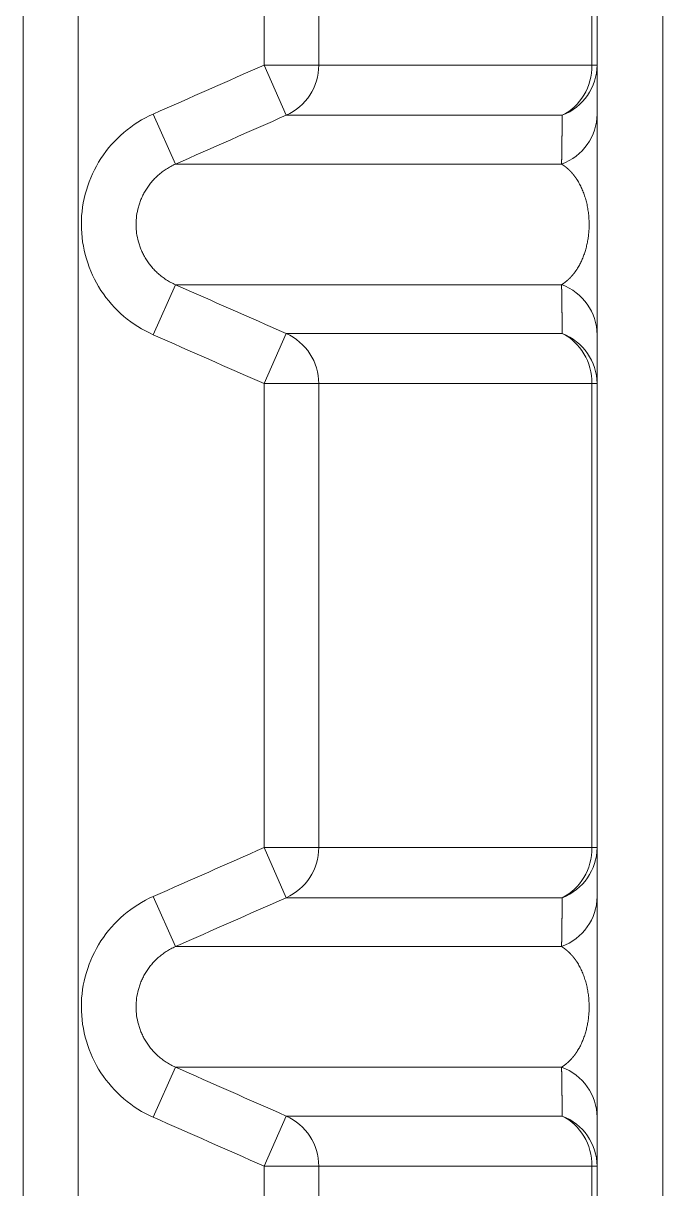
# Model space of a CAD drawing. Header units: millimetres. Extents: x 4664 to 8864, y -38 to 2932.
# Drawn here: x 7790.89 to 7806.14, y 1728.5 to 1756.27 of the extents above; entities that cross this region are included whole.
import ezdxf

# ---------------------------------------------------------------- set-up
doc = ezdxf.new("R2010")
doc.units = ezdxf.units.MM

msp = doc.modelspace()

# ---------------------------------------------------------------- linework, layer by layer
at = {"lineweight": 5}
for p, q in [((7790.89, 1870.016), (7790.89, 1707.535)), ((7792.196, 1707.535), (7792.196, 1870.016)), ((7804.57, 1714.873), (7804.57, 1862.677)), ((7806.137, 1862.708), (7806.137, 1714.842)), ((7796.632, 1766.33), (7796.632, 1755.274)), ((7797.936, 1755.274), (7797.936, 1766.33)), ((7804.449, 1766.33), (7804.449, 1755.274)), ((7796.632, 1755.274), (7804.57, 1755.274)), ((7796.632, 1755.274), (7797.159, 1754.08)), ((7793.99, 1754.109), (7794.517, 1752.914)), ((7797.159, 1754.08), (7803.743, 1754.08)), ((7803.726, 1752.914), (7794.517, 1752.914)), ((7793.99, 1748.847), (7794.517, 1750.041)), ((7803.726, 1750.041), (7794.517, 1750.041)), ((7796.632, 1747.682), (7797.159, 1748.876)), ((7803.743, 1748.876), (7797.159, 1748.876)), ((7796.632, 1747.682), (7796.632, 1736.626)), ((7796.632, 1747.682), (7804.57, 1747.682)), ((7797.936, 1736.626), (7797.936, 1747.682)), ((7804.449, 1747.682), (7804.449, 1736.626)), ((7796.632, 1736.626), (7804.57, 1736.626)), ((7796.632, 1736.626), (7797.159, 1735.431)), ((7793.99, 1735.46), (7794.517, 1734.266)), ((7797.159, 1735.431), (7803.743, 1735.431)), ((7803.726, 1734.266), (7794.517, 1734.266)), ((7793.99, 1730.198), (7794.517, 1731.393)), ((7803.726, 1731.393), (7794.517, 1731.393)), ((7796.632, 1729.033), (7797.159, 1730.228)), ((7803.743, 1730.228), (7797.159, 1730.228)), ((7796.632, 1729.033), (7796.632, 1717.977)), ((7796.632, 1729.033), (7804.57, 1729.033)), ((7797.936, 1717.977), (7797.936, 1729.033)), ((7804.449, 1729.033), (7804.449, 1717.977))]:
    msp.add_line(p, q, dxfattribs=at)
at = {"lineweight": 5, "extrusion": (0, 0, -1)}
for centre, major_axis, ratio, start_param, end_param in [((7796.632, 1755.274), (0, -1.306), 0.998861, 4.712389, 5.867354), ((7803.264, 1755.274), (0, -1.306), 0.907984, 4.712389, 5.867354), ((7803.264, 1755.274), (1.306, 0), 0.98331, 0, 1.19525), ((7803.264, 1754.109), (1.306, 0), 0.978111, 0, 1.208972), ((7803.264, 1748.847), (1.306, 0), 0.978111, 5.074213, 6.283185), ((7796.632, 1747.682), (0, -1.306), 0.998861, 3.557424, 4.712389), ((7803.264, 1747.682), (0, -1.306), 0.907984, 3.557424, 4.712389), ((7803.264, 1747.682), (1.306, 0), 0.98331, 5.087935, 6.283185), ((7796.632, 1736.626), (0, -1.306), 0.998861, 4.712389, 5.867354), ((7803.264, 1736.626), (0, -1.306), 0.907984, 4.712389, 5.867354), ((7803.264, 1736.626), (1.306, 0), 0.98331, 0, 1.19525), ((7803.264, 1735.46), (1.306, 0), 0.978111, 0, 1.208972), ((7803.264, 1730.198), (1.306, 0), 0.978111, 5.074213, 6.283185), ((7796.632, 1729.033), (0, -1.306), 0.998861, 3.557424, 4.712389), ((7803.264, 1729.033), (0, -1.306), 0.907984, 3.557424, 4.712389), ((7803.264, 1729.033), (1.306, 0), 0.98331, 5.087935, 6.283185)]:
    msp.add_ellipse(centre, major_axis=major_axis, ratio=ratio, start_param=start_param, end_param=end_param, dxfattribs=at)
at = {"lineweight": 5}
for points in [[(7796.632, 1755.274), (7795.751, 1754.886), (7794.871, 1754.498), (7793.99, 1754.109)], [(7794.517, 1752.914), (7795.398, 1753.303), (7796.278, 1753.691), (7797.159, 1754.08)], [(7797.159, 1748.876), (7796.278, 1749.265), (7795.398, 1749.653), (7794.517, 1750.041)], [(7793.99, 1748.847), (7794.871, 1748.458), (7795.751, 1748.07), (7796.632, 1747.682)], [(7796.632, 1736.626), (7795.751, 1736.237), (7794.871, 1735.849), (7793.99, 1735.46)], [(7794.517, 1734.266), (7795.398, 1734.654), (7796.278, 1735.043), (7797.159, 1735.431)], [(7797.159, 1730.228), (7796.278, 1730.616), (7795.398, 1731.004), (7794.517, 1731.393)], [(7793.99, 1730.198), (7794.871, 1729.81), (7795.751, 1729.421), (7796.632, 1729.033)]]:
    msp.add_open_spline(points, degree=3, dxfattribs=at)
for points, knots in [([(7793.99, 1754.109), (7793.479, 1753.883), (7793.044, 1753.513), (7792.438, 1752.583), (7792.274, 1752.028), (7792.274, 1750.926), (7792.44, 1750.369), (7792.893, 1749.675), (7793.078, 1749.465), (7793.501, 1749.106), (7793.735, 1748.96), (7793.99, 1748.847)], [0, 0, 0, 0, 0.25, 0.25, 0.5, 0.5, 0.75, 0.75, 0.875, 0.875, 1, 1, 1, 1]), ([(7803.743, 1754.08), (7803.743, 1754.075), (7803.742, 1754.067), (7803.742, 1754.054), (7803.742, 1754.042), (7803.742, 1754.029), (7803.742, 1754.016), (7803.742, 1754.003), (7803.741, 1753.991), (7803.741, 1753.978), (7803.741, 1753.965), (7803.741, 1753.952), (7803.741, 1753.939), (7803.74, 1753.926), (7803.74, 1753.913), (7803.74, 1753.9), (7803.74, 1753.888), (7803.74, 1753.874), (7803.739, 1753.861), (7803.739, 1753.848), (7803.739, 1753.835), (7803.739, 1753.822), (7803.739, 1753.809), (7803.738, 1753.796), (7803.738, 1753.783), (7803.738, 1753.769), (7803.738, 1753.756), (7803.738, 1753.743), (7803.738, 1753.73), (7803.737, 1753.716), (7803.737, 1753.703), (7803.737, 1753.69), (7803.737, 1753.676), (7803.737, 1753.663), (7803.736, 1753.649), (7803.736, 1753.636), (7803.736, 1753.622), (7803.736, 1753.609), (7803.736, 1753.595), (7803.735, 1753.582), (7803.735, 1753.568), (7803.735, 1753.554), (7803.735, 1753.541), (7803.735, 1753.527), (7803.734, 1753.513), (7803.734, 1753.5), (7803.734, 1753.486), (7803.734, 1753.472), (7803.734, 1753.458), (7803.733, 1753.444), (7803.733, 1753.431), (7803.733, 1753.417), (7803.733, 1753.403), (7803.733, 1753.389), (7803.732, 1753.375), (7803.732, 1753.361), (7803.732, 1753.347), (7803.732, 1753.333), (7803.732, 1753.319), (7803.731, 1753.305), (7803.731, 1753.291), (7803.731, 1753.276), (7803.731, 1753.262), (7803.731, 1753.248), (7803.73, 1753.234), (7803.73, 1753.22), (7803.73, 1753.205), (7803.73, 1753.191), (7803.73, 1753.177), (7803.729, 1753.162), (7803.729, 1753.148), (7803.729, 1753.134), (7803.729, 1753.119), (7803.729, 1753.105), (7803.728, 1753.09), (7803.728, 1753.076), (7803.728, 1753.061), (7803.728, 1753.047), (7803.728, 1753.032), (7803.727, 1753.017), (7803.727, 1753.003), (7803.727, 1752.988), (7803.727, 1752.973), (7803.727, 1752.959), (7803.726, 1752.944), (7803.726, 1752.929), (7803.726, 1752.919), (7803.726, 1752.914)], [0, 0, 0, 0, 0.011621, 0.023246, 0.034874, 0.046504, 0.058138, 0.069775, 0.081415, 0.093058, 0.104705, 0.116354, 0.128007, 0.139663, 0.151322, 0.162985, 0.174651, 0.186319, 0.197992, 0.209667, 0.221346, 0.233028, 0.244713, 0.256402, 0.268094, 0.279789, 0.291488, 0.30319, 0.314896, 0.326605, 0.338317, 0.350033, 0.361752, 0.373475, 0.385201, 0.39693, 0.408663, 0.4204, 0.43214, 0.443883, 0.45563, 0.467381, 0.479135, 0.490893, 0.502654, 0.514419, 0.526187, 0.537959, 0.549735, 0.561514, 0.573297, 0.585084, 0.596874, 0.608668, 0.620465, 0.632267, 0.644072, 0.65588, 0.667693, 0.679509, 0.691329, 0.703153, 0.71498, 0.726811, 0.738646, 0.750485, 0.762328, 0.774174, 0.786025, 0.797879, 0.809737, 0.821599, 0.833465, 0.845335, 0.857208, 0.869086, 0.880967, 0.892853, 0.904742, 0.916635, 0.928532, 0.940434, 0.952339, 0.964248, 0.976161, 0.988079, 1, 1, 1, 1]), ([(7794.517, 1750.041), (7794.479, 1750.058), (7794.442, 1750.077), (7794.369, 1750.116), (7794.334, 1750.137), (7794.265, 1750.181), (7794.232, 1750.204), (7794.168, 1750.253), (7794.106, 1750.304), (7794.02, 1750.386), (7793.942, 1750.473), (7793.871, 1750.564), (7793.808, 1750.66), (7793.753, 1750.758), (7793.705, 1750.858), (7793.665, 1750.961), (7793.644, 1751.03), (7793.615, 1751.133), (7793.602, 1751.203), (7793.588, 1751.306), (7793.584, 1751.341), (7793.581, 1751.392), (7793.58, 1751.418), (7793.579, 1751.444), (7793.579, 1751.461), (7793.579, 1751.469), (7793.579, 1751.545), (7793.583, 1751.614), (7793.601, 1751.752), (7793.615, 1751.822), (7793.644, 1751.926), (7793.665, 1751.995), (7793.705, 1752.097), (7793.752, 1752.198), (7793.808, 1752.296), (7793.871, 1752.391), (7793.942, 1752.483), (7794.02, 1752.57), (7794.106, 1752.652), (7794.168, 1752.703), (7794.232, 1752.752), (7794.265, 1752.775), (7794.334, 1752.819), (7794.369, 1752.84), (7794.442, 1752.879), (7794.479, 1752.898), (7794.517, 1752.914)], [0, 0, 0, 0, 0.03125, 0.03125, 0.0625, 0.0625, 0.09375, 0.09375, 0.125, 0.15625, 0.1875, 0.21875, 0.25, 0.28125, 0.3125, 0.34375, 0.375, 0.375, 0.4375, 0.4375, 0.46875, 0.46875, 0.484375, 0.492187, 0.492187, 0.5, 0.5, 0.5625, 0.5625, 0.625, 0.625, 0.65625, 0.6875, 0.71875, 0.75, 0.78125, 0.8125, 0.84375, 0.875, 0.90625, 0.90625, 0.9375, 0.9375, 0.96875, 0.96875, 1, 1, 1, 1]), ([(7803.726, 1752.914), (7803.727, 1752.914), (7803.73, 1752.912), (7803.733, 1752.91), (7803.737, 1752.908), (7803.741, 1752.905), (7803.744, 1752.903), (7803.748, 1752.9), (7803.752, 1752.898), (7803.755, 1752.896), (7803.759, 1752.893), (7803.763, 1752.891), (7803.766, 1752.888), (7803.77, 1752.886), (7803.774, 1752.883), (7803.777, 1752.881), (7803.781, 1752.878), (7803.784, 1752.876), (7803.788, 1752.873), (7803.791, 1752.87), (7803.795, 1752.868), (7803.798, 1752.865), (7803.802, 1752.863), (7803.805, 1752.86), (7803.809, 1752.857), (7803.812, 1752.855), (7803.816, 1752.852), (7803.819, 1752.849), (7803.823, 1752.847), (7803.826, 1752.844), (7803.83, 1752.841), (7803.833, 1752.838), (7803.837, 1752.835), (7803.84, 1752.833), (7803.843, 1752.83), (7803.847, 1752.827), (7803.85, 1752.824), (7803.853, 1752.821), (7803.857, 1752.819), (7803.86, 1752.816), (7803.864, 1752.813), (7803.867, 1752.81), (7803.87, 1752.807), (7803.873, 1752.804), (7803.877, 1752.801), (7803.88, 1752.798), (7803.883, 1752.795), (7803.887, 1752.792), (7803.89, 1752.789), (7803.893, 1752.786), (7803.896, 1752.783), (7803.899, 1752.78), (7803.903, 1752.777), (7803.906, 1752.774), (7803.909, 1752.771), (7803.912, 1752.768), (7803.915, 1752.765), (7803.919, 1752.761), (7803.922, 1752.758), (7803.925, 1752.755), (7803.928, 1752.752), (7803.931, 1752.749), (7803.934, 1752.746), (7803.937, 1752.742), (7803.94, 1752.739), (7803.943, 1752.736), (7803.946, 1752.733), (7803.949, 1752.729), (7803.952, 1752.726), (7803.956, 1752.723), (7803.959, 1752.72), (7803.962, 1752.716), (7803.965, 1752.713), (7803.967, 1752.71), (7803.97, 1752.706), (7803.973, 1752.703), (7803.976, 1752.7), (7803.979, 1752.696), (7803.982, 1752.693), (7803.985, 1752.69), (7803.988, 1752.686), (7803.991, 1752.683), (7803.994, 1752.679), (7803.997, 1752.676), (7804, 1752.672), (7804.002, 1752.669), (7804.005, 1752.665), (7804.008, 1752.662), (7804.011, 1752.658), (7804.014, 1752.655), (7804.016, 1752.651), (7804.019, 1752.648), (7804.022, 1752.644), (7804.025, 1752.641), (7804.028, 1752.637), (7804.03, 1752.634), (7804.033, 1752.63), (7804.036, 1752.627), (7804.038, 1752.623), (7804.041, 1752.619), (7804.044, 1752.616), (7804.046, 1752.612), (7804.049, 1752.609), (7804.052, 1752.605), (7804.054, 1752.601), (7804.057, 1752.598), (7804.06, 1752.594), (7804.062, 1752.59), (7804.065, 1752.587), (7804.067, 1752.583), (7804.07, 1752.579), (7804.073, 1752.575), (7804.075, 1752.572), (7804.078, 1752.568), (7804.08, 1752.564), (7804.083, 1752.56), (7804.085, 1752.557), (7804.088, 1752.553), (7804.09, 1752.549), (7804.093, 1752.545), (7804.104, 1752.527), (7804.125, 1752.493), (7804.154, 1752.442), (7804.182, 1752.389), (7804.207, 1752.334), (7804.231, 1752.279), (7804.253, 1752.222), (7804.274, 1752.163), (7804.292, 1752.104), (7804.309, 1752.044), (7804.325, 1751.983), (7804.338, 1751.921), (7804.35, 1751.859), (7804.36, 1751.796), (7804.368, 1751.733), (7804.375, 1751.669), (7804.379, 1751.605), (7804.382, 1751.541), (7804.383, 1751.479), (7804.382, 1751.419), (7804.38, 1751.362), (7804.376, 1751.305), (7804.371, 1751.247), (7804.364, 1751.191), (7804.356, 1751.134), (7804.346, 1751.078), (7804.335, 1751.022), (7804.323, 1750.966), (7804.309, 1750.912), (7804.294, 1750.858), (7804.277, 1750.804), (7804.259, 1750.752), (7804.24, 1750.7), (7804.219, 1750.649), (7804.197, 1750.6), (7804.174, 1750.551), (7804.149, 1750.504), (7804.122, 1750.458), (7804.103, 1750.426), (7804.091, 1750.408), (7804.086, 1750.401), (7804.082, 1750.394), (7804.077, 1750.387), (7804.073, 1750.381), (7804.068, 1750.374), (7804.063, 1750.367), (7804.059, 1750.361), (7804.054, 1750.354), (7804.049, 1750.347), (7804.044, 1750.341), (7804.04, 1750.334), (7804.035, 1750.328), (7804.03, 1750.321), (7804.025, 1750.315), (7804.02, 1750.309), (7804.015, 1750.302), (7804.01, 1750.296), (7804.005, 1750.29), (7804, 1750.283), (7803.994, 1750.277), (7803.989, 1750.271), (7803.984, 1750.265), (7803.979, 1750.259), (7803.973, 1750.253), (7803.968, 1750.247), (7803.963, 1750.241), (7803.957, 1750.235), (7803.952, 1750.229), (7803.946, 1750.223), (7803.941, 1750.217), (7803.935, 1750.211), (7803.93, 1750.206), (7803.924, 1750.2), (7803.918, 1750.194), (7803.913, 1750.189), (7803.907, 1750.183), (7803.901, 1750.177), (7803.895, 1750.172), (7803.889, 1750.167), (7803.884, 1750.161), (7803.878, 1750.156), (7803.872, 1750.15), (7803.866, 1750.145), (7803.86, 1750.14), (7803.854, 1750.135), (7803.848, 1750.13), (7803.842, 1750.124), (7803.835, 1750.119), (7803.829, 1750.114), (7803.823, 1750.11), (7803.817, 1750.105), (7803.811, 1750.1), (7803.804, 1750.095), (7803.798, 1750.09), (7803.792, 1750.086), (7803.785, 1750.081), (7803.779, 1750.076), (7803.772, 1750.072), (7803.766, 1750.067), (7803.759, 1750.063), (7803.753, 1750.058), (7803.746, 1750.054), (7803.739, 1750.05), (7803.733, 1750.046), (7803.728, 1750.043), (7803.726, 1750.041)], [0, 0, 0, 0, 0.002514, 0.005021, 0.00752, 0.010013, 0.012498, 0.014977, 0.017448, 0.019913, 0.02237, 0.02482, 0.027263, 0.029699, 0.032128, 0.03455, 0.036964, 0.039372, 0.041773, 0.044166, 0.046552, 0.048932, 0.051304, 0.053669, 0.056027, 0.058378, 0.060722, 0.063059, 0.065389, 0.067711, 0.070027, 0.072336, 0.074637, 0.076931, 0.079219, 0.081499, 0.083772, 0.086038, 0.088297, 0.090549, 0.092794, 0.095031, 0.097262, 0.099486, 0.101702, 0.103912, 0.106114, 0.108309, 0.110498, 0.112679, 0.114853, 0.11702, 0.11918, 0.121333, 0.123478, 0.125617, 0.127749, 0.129873, 0.131991, 0.134101, 0.136205, 0.138301, 0.14039, 0.142473, 0.144548, 0.146616, 0.148677, 0.150731, 0.152778, 0.154818, 0.15685, 0.158876, 0.160895, 0.162906, 0.164911, 0.166909, 0.168899, 0.170883, 0.172859, 0.174828, 0.176791, 0.178746, 0.180694, 0.182635, 0.18457, 0.186497, 0.188417, 0.19033, 0.192236, 0.194135, 0.196027, 0.197912, 0.19979, 0.201661, 0.203525, 0.205382, 0.207231, 0.209074, 0.21091, 0.212739, 0.214561, 0.216376, 0.218183, 0.219984, 0.221778, 0.223565, 0.225345, 0.227118, 0.228883, 0.230642, 0.232394, 0.234139, 0.235877, 0.237608, 0.239332, 0.241049, 0.242759, 0.244462, 0.246158, 0.247847, 0.249529, 0.270675, 0.290846, 0.310051, 0.328303, 0.345614, 0.362001, 0.377483, 0.392086, 0.405836, 0.41877, 0.430929, 0.442364, 0.453136, 0.463321, 0.473004, 0.48229, 0.491292, 0.50014, 0.50808, 0.516138, 0.524408, 0.532974, 0.541916, 0.5513, 0.561186, 0.571624, 0.582656, 0.594318, 0.60664, 0.619647, 0.633362, 0.647801, 0.66298, 0.678912, 0.695608, 0.713077, 0.731328, 0.750365, 0.753403, 0.756464, 0.759548, 0.762654, 0.765783, 0.768934, 0.772108, 0.775306, 0.778525, 0.781768, 0.785034, 0.788322, 0.791633, 0.794967, 0.798324, 0.801703, 0.805106, 0.808531, 0.81198, 0.815451, 0.818945, 0.822462, 0.826003, 0.829566, 0.833151, 0.83676, 0.840392, 0.844047, 0.847725, 0.851426, 0.85515, 0.858897, 0.862666, 0.866459, 0.870275, 0.874114, 0.877976, 0.881861, 0.885769, 0.8897, 0.893654, 0.897631, 0.901631, 0.905654, 0.909701, 0.91377, 0.917862, 0.921978, 0.926116, 0.930278, 0.934462, 0.93867, 0.942901, 0.947155, 0.951432, 0.955732, 0.960055, 0.964401, 0.96877, 0.973162, 0.977577, 0.982016, 0.986477, 0.990962, 0.995469, 1, 1, 1, 1]), ([(7803.726, 1750.041), (7803.726, 1750.036), (7803.726, 1750.027), (7803.726, 1750.012), (7803.727, 1749.997), (7803.727, 1749.982), (7803.727, 1749.968), (7803.727, 1749.953), (7803.727, 1749.938), (7803.728, 1749.924), (7803.728, 1749.909), (7803.728, 1749.895), (7803.728, 1749.88), (7803.728, 1749.866), (7803.729, 1749.851), (7803.729, 1749.837), (7803.729, 1749.822), (7803.729, 1749.808), (7803.729, 1749.794), (7803.73, 1749.779), (7803.73, 1749.765), (7803.73, 1749.751), (7803.73, 1749.736), (7803.73, 1749.722), (7803.731, 1749.708), (7803.731, 1749.694), (7803.731, 1749.679), (7803.731, 1749.665), (7803.731, 1749.651), (7803.732, 1749.637), (7803.732, 1749.623), (7803.732, 1749.609), (7803.732, 1749.595), (7803.732, 1749.581), (7803.733, 1749.567), (7803.733, 1749.553), (7803.733, 1749.539), (7803.733, 1749.525), (7803.733, 1749.511), (7803.734, 1749.498), (7803.734, 1749.484), (7803.734, 1749.47), (7803.734, 1749.456), (7803.734, 1749.443), (7803.735, 1749.429), (7803.735, 1749.415), (7803.735, 1749.401), (7803.735, 1749.388), (7803.735, 1749.374), (7803.736, 1749.361), (7803.736, 1749.347), (7803.736, 1749.334), (7803.736, 1749.32), (7803.736, 1749.307), (7803.737, 1749.293), (7803.737, 1749.28), (7803.737, 1749.266), (7803.737, 1749.253), (7803.737, 1749.24), (7803.738, 1749.226), (7803.738, 1749.213), (7803.738, 1749.2), (7803.738, 1749.186), (7803.738, 1749.173), (7803.738, 1749.16), (7803.739, 1749.147), (7803.739, 1749.134), (7803.739, 1749.121), (7803.739, 1749.108), (7803.739, 1749.094), (7803.74, 1749.081), (7803.74, 1749.068), (7803.74, 1749.055), (7803.74, 1749.042), (7803.74, 1749.029), (7803.741, 1749.017), (7803.741, 1749.004), (7803.741, 1748.991), (7803.741, 1748.978), (7803.741, 1748.965), (7803.742, 1748.952), (7803.742, 1748.94), (7803.742, 1748.927), (7803.742, 1748.914), (7803.742, 1748.902), (7803.742, 1748.889), (7803.743, 1748.88), (7803.743, 1748.876)], [0, 0, 0, 0, 0.011921, 0.023839, 0.035752, 0.047661, 0.059566, 0.071468, 0.083365, 0.095258, 0.107147, 0.119033, 0.130914, 0.142792, 0.154665, 0.166535, 0.178401, 0.190263, 0.202121, 0.213975, 0.225826, 0.237672, 0.249515, 0.261354, 0.273189, 0.28502, 0.296847, 0.308671, 0.320491, 0.332307, 0.34412, 0.355928, 0.367733, 0.379535, 0.391332, 0.403126, 0.414916, 0.426703, 0.438486, 0.450265, 0.462041, 0.473813, 0.485581, 0.497346, 0.509107, 0.520865, 0.532619, 0.54437, 0.556117, 0.56786, 0.5796, 0.591337, 0.60307, 0.614799, 0.626525, 0.638248, 0.649967, 0.661683, 0.673395, 0.685104, 0.69681, 0.708512, 0.720211, 0.731906, 0.743598, 0.755287, 0.766972, 0.778654, 0.790333, 0.802008, 0.813681, 0.825349, 0.837015, 0.848678, 0.860337, 0.871993, 0.883646, 0.895295, 0.906942, 0.918585, 0.930225, 0.941862, 0.953496, 0.965126, 0.976754, 0.988379, 1, 1, 1, 1]), ([(7793.99, 1735.46), (7793.479, 1735.235), (7793.044, 1734.864), (7792.438, 1733.934), (7792.274, 1733.38), (7792.274, 1732.277), (7792.44, 1731.72), (7792.893, 1731.026), (7793.078, 1730.817), (7793.501, 1730.457), (7793.735, 1730.311), (7793.99, 1730.198)], [0, 0, 0, 0, 0.25, 0.25, 0.5, 0.5, 0.75, 0.75, 0.875, 0.875, 1, 1, 1, 1]), ([(7803.743, 1735.431), (7803.743, 1735.427), (7803.742, 1735.418), (7803.742, 1735.406), (7803.742, 1735.393), (7803.742, 1735.38), (7803.742, 1735.368), (7803.742, 1735.355), (7803.741, 1735.342), (7803.741, 1735.329), (7803.741, 1735.316), (7803.741, 1735.304), (7803.741, 1735.291), (7803.74, 1735.278), (7803.74, 1735.265), (7803.74, 1735.252), (7803.74, 1735.239), (7803.74, 1735.226), (7803.739, 1735.213), (7803.739, 1735.2), (7803.739, 1735.187), (7803.739, 1735.174), (7803.739, 1735.16), (7803.738, 1735.147), (7803.738, 1735.134), (7803.738, 1735.121), (7803.738, 1735.108), (7803.738, 1735.094), (7803.738, 1735.081), (7803.737, 1735.068), (7803.737, 1735.054), (7803.737, 1735.041), (7803.737, 1735.028), (7803.737, 1735.014), (7803.736, 1735.001), (7803.736, 1734.987), (7803.736, 1734.974), (7803.736, 1734.96), (7803.736, 1734.947), (7803.735, 1734.933), (7803.735, 1734.919), (7803.735, 1734.906), (7803.735, 1734.892), (7803.735, 1734.878), (7803.734, 1734.865), (7803.734, 1734.851), (7803.734, 1734.837), (7803.734, 1734.823), (7803.734, 1734.81), (7803.733, 1734.796), (7803.733, 1734.782), (7803.733, 1734.768), (7803.733, 1734.754), (7803.733, 1734.74), (7803.732, 1734.726), (7803.732, 1734.712), (7803.732, 1734.698), (7803.732, 1734.684), (7803.732, 1734.67), (7803.731, 1734.656), (7803.731, 1734.642), (7803.731, 1734.628), (7803.731, 1734.614), (7803.731, 1734.599), (7803.73, 1734.585), (7803.73, 1734.571), (7803.73, 1734.557), (7803.73, 1734.542), (7803.73, 1734.528), (7803.729, 1734.514), (7803.729, 1734.499), (7803.729, 1734.485), (7803.729, 1734.471), (7803.729, 1734.456), (7803.728, 1734.442), (7803.728, 1734.427), (7803.728, 1734.413), (7803.728, 1734.398), (7803.728, 1734.383), (7803.727, 1734.369), (7803.727, 1734.354), (7803.727, 1734.34), (7803.727, 1734.325), (7803.727, 1734.31), (7803.726, 1734.295), (7803.726, 1734.281), (7803.726, 1734.271), (7803.726, 1734.266)], [0, 0, 0, 0, 0.011621, 0.023246, 0.034874, 0.046504, 0.058138, 0.069775, 0.081415, 0.093058, 0.104705, 0.116354, 0.128007, 0.139663, 0.151322, 0.162985, 0.174651, 0.186319, 0.197992, 0.209667, 0.221346, 0.233028, 0.244713, 0.256402, 0.268094, 0.279789, 0.291488, 0.30319, 0.314896, 0.326605, 0.338317, 0.350033, 0.361752, 0.373475, 0.385201, 0.39693, 0.408663, 0.4204, 0.43214, 0.443883, 0.45563, 0.467381, 0.479135, 0.490893, 0.502654, 0.514419, 0.526187, 0.537959, 0.549735, 0.561514, 0.573297, 0.585084, 0.596874, 0.608668, 0.620465, 0.632267, 0.644072, 0.65588, 0.667693, 0.679509, 0.691329, 0.703153, 0.71498, 0.726811, 0.738646, 0.750485, 0.762328, 0.774174, 0.786025, 0.797879, 0.809737, 0.821599, 0.833465, 0.845335, 0.857208, 0.869086, 0.880967, 0.892853, 0.904742, 0.916635, 0.928532, 0.940434, 0.952339, 0.964248, 0.976161, 0.988079, 1, 1, 1, 1]), ([(7794.517, 1731.393), (7794.479, 1731.41), (7794.442, 1731.428), (7794.369, 1731.467), (7794.334, 1731.488), (7794.265, 1731.532), (7794.232, 1731.555), (7794.168, 1731.604), (7794.106, 1731.655), (7794.02, 1731.737), (7793.942, 1731.824), (7793.871, 1731.916), (7793.808, 1732.011), (7793.753, 1732.109), (7793.705, 1732.21), (7793.665, 1732.312), (7793.644, 1732.381), (7793.615, 1732.485), (7793.602, 1732.554), (7793.588, 1732.658), (7793.584, 1732.692), (7793.581, 1732.744), (7793.58, 1732.769), (7793.579, 1732.795), (7793.579, 1732.812), (7793.579, 1732.82), (7793.579, 1732.897), (7793.583, 1732.965), (7793.601, 1733.104), (7793.615, 1733.173), (7793.644, 1733.277), (7793.665, 1733.346), (7793.705, 1733.448), (7793.752, 1733.549), (7793.808, 1733.647), (7793.871, 1733.743), (7793.942, 1733.834), (7794.02, 1733.921), (7794.106, 1734.004), (7794.168, 1734.054), (7794.232, 1734.103), (7794.265, 1734.127), (7794.334, 1734.171), (7794.369, 1734.192), (7794.442, 1734.231), (7794.479, 1734.249), (7794.517, 1734.266)], [0, 0, 0, 0, 0.03125, 0.03125, 0.0625, 0.0625, 0.09375, 0.09375, 0.125, 0.15625, 0.1875, 0.21875, 0.25, 0.28125, 0.3125, 0.34375, 0.375, 0.375, 0.4375, 0.4375, 0.46875, 0.46875, 0.484375, 0.492188, 0.492188, 0.5, 0.5, 0.5625, 0.5625, 0.625, 0.625, 0.65625, 0.6875, 0.71875, 0.75, 0.78125, 0.8125, 0.84375, 0.875, 0.90625, 0.90625, 0.9375, 0.9375, 0.96875, 0.96875, 1, 1, 1, 1]), ([(7803.726, 1734.266), (7803.727, 1734.265), (7803.73, 1734.264), (7803.733, 1734.261), (7803.737, 1734.259), (7803.741, 1734.257), (7803.744, 1734.254), (7803.748, 1734.252), (7803.752, 1734.249), (7803.755, 1734.247), (7803.759, 1734.245), (7803.763, 1734.242), (7803.766, 1734.24), (7803.77, 1734.237), (7803.774, 1734.235), (7803.777, 1734.232), (7803.781, 1734.23), (7803.784, 1734.227), (7803.788, 1734.224), (7803.791, 1734.222), (7803.795, 1734.219), (7803.798, 1734.217), (7803.802, 1734.214), (7803.805, 1734.211), (7803.809, 1734.209), (7803.812, 1734.206), (7803.816, 1734.203), (7803.819, 1734.201), (7803.823, 1734.198), (7803.826, 1734.195), (7803.83, 1734.192), (7803.833, 1734.19), (7803.837, 1734.187), (7803.84, 1734.184), (7803.843, 1734.181), (7803.847, 1734.178), (7803.85, 1734.176), (7803.853, 1734.173), (7803.857, 1734.17), (7803.86, 1734.167), (7803.864, 1734.164), (7803.867, 1734.161), (7803.87, 1734.158), (7803.873, 1734.155), (7803.877, 1734.152), (7803.88, 1734.149), (7803.883, 1734.146), (7803.887, 1734.143), (7803.89, 1734.14), (7803.893, 1734.137), (7803.896, 1734.134), (7803.899, 1734.131), (7803.903, 1734.128), (7803.906, 1734.125), (7803.909, 1734.122), (7803.912, 1734.119), (7803.915, 1734.116), (7803.919, 1734.113), (7803.922, 1734.11), (7803.925, 1734.106), (7803.928, 1734.103), (7803.931, 1734.1), (7803.934, 1734.097), (7803.937, 1734.094), (7803.94, 1734.091), (7803.943, 1734.087), (7803.946, 1734.084), (7803.949, 1734.081), (7803.952, 1734.078), (7803.956, 1734.074), (7803.959, 1734.071), (7803.962, 1734.068), (7803.965, 1734.064), (7803.967, 1734.061), (7803.97, 1734.058), (7803.973, 1734.054), (7803.976, 1734.051), (7803.979, 1734.048), (7803.982, 1734.044), (7803.985, 1734.041), (7803.988, 1734.037), (7803.991, 1734.034), (7803.994, 1734.031), (7803.997, 1734.027), (7804, 1734.024), (7804.002, 1734.02), (7804.005, 1734.017), (7804.008, 1734.013), (7804.011, 1734.01), (7804.014, 1734.006), (7804.016, 1734.003), (7804.019, 1733.999), (7804.022, 1733.996), (7804.025, 1733.992), (7804.028, 1733.989), (7804.03, 1733.985), (7804.033, 1733.982), (7804.036, 1733.978), (7804.038, 1733.974), (7804.041, 1733.971), (7804.044, 1733.967), (7804.046, 1733.964), (7804.049, 1733.96), (7804.052, 1733.956), (7804.054, 1733.953), (7804.057, 1733.949), (7804.06, 1733.945), (7804.062, 1733.942), (7804.065, 1733.938), (7804.067, 1733.934), (7804.07, 1733.931), (7804.073, 1733.927), (7804.075, 1733.923), (7804.078, 1733.919), (7804.08, 1733.916), (7804.083, 1733.912), (7804.085, 1733.908), (7804.088, 1733.904), (7804.09, 1733.901), (7804.093, 1733.897), (7804.104, 1733.878), (7804.125, 1733.845), (7804.154, 1733.793), (7804.182, 1733.74), (7804.207, 1733.686), (7804.231, 1733.63), (7804.253, 1733.573), (7804.274, 1733.515), (7804.292, 1733.455), (7804.309, 1733.395), (7804.325, 1733.334), (7804.338, 1733.273), (7804.35, 1733.21), (7804.36, 1733.147), (7804.368, 1733.084), (7804.375, 1733.02), (7804.379, 1732.956), (7804.382, 1732.892), (7804.383, 1732.83), (7804.382, 1732.771), (7804.38, 1732.713), (7804.376, 1732.656), (7804.371, 1732.599), (7804.364, 1732.542), (7804.356, 1732.485), (7804.346, 1732.429), (7804.335, 1732.373), (7804.323, 1732.318), (7804.309, 1732.263), (7804.294, 1732.209), (7804.277, 1732.156), (7804.259, 1732.103), (7804.24, 1732.051), (7804.219, 1732.001), (7804.197, 1731.951), (7804.174, 1731.903), (7804.149, 1731.855), (7804.122, 1731.809), (7804.103, 1731.778), (7804.091, 1731.759), (7804.086, 1731.752), (7804.082, 1731.745), (7804.077, 1731.739), (7804.073, 1731.732), (7804.068, 1731.725), (7804.063, 1731.719), (7804.059, 1731.712), (7804.054, 1731.705), (7804.049, 1731.699), (7804.044, 1731.692), (7804.04, 1731.686), (7804.035, 1731.679), (7804.03, 1731.673), (7804.025, 1731.666), (7804.02, 1731.66), (7804.015, 1731.654), (7804.01, 1731.647), (7804.005, 1731.641), (7804, 1731.635), (7803.994, 1731.629), (7803.989, 1731.622), (7803.984, 1731.616), (7803.979, 1731.61), (7803.973, 1731.604), (7803.968, 1731.598), (7803.963, 1731.592), (7803.957, 1731.586), (7803.952, 1731.58), (7803.946, 1731.574), (7803.941, 1731.569), (7803.935, 1731.563), (7803.93, 1731.557), (7803.924, 1731.551), (7803.918, 1731.546), (7803.913, 1731.54), (7803.907, 1731.534), (7803.901, 1731.529), (7803.895, 1731.523), (7803.889, 1731.518), (7803.884, 1731.512), (7803.878, 1731.507), (7803.872, 1731.502), (7803.866, 1731.497), (7803.86, 1731.491), (7803.854, 1731.486), (7803.848, 1731.481), (7803.842, 1731.476), (7803.835, 1731.471), (7803.829, 1731.466), (7803.823, 1731.461), (7803.817, 1731.456), (7803.811, 1731.451), (7803.804, 1731.446), (7803.798, 1731.442), (7803.792, 1731.437), (7803.785, 1731.432), (7803.779, 1731.428), (7803.772, 1731.423), (7803.766, 1731.419), (7803.759, 1731.414), (7803.753, 1731.41), (7803.746, 1731.405), (7803.739, 1731.401), (7803.733, 1731.397), (7803.728, 1731.394), (7803.726, 1731.393)], [0, 0, 0, 0, 0.002514, 0.005021, 0.00752, 0.010013, 0.012498, 0.014977, 0.017448, 0.019913, 0.02237, 0.02482, 0.027263, 0.029699, 0.032128, 0.03455, 0.036964, 0.039372, 0.041773, 0.044166, 0.046552, 0.048932, 0.051304, 0.053669, 0.056027, 0.058378, 0.060722, 0.063059, 0.065389, 0.067711, 0.070027, 0.072336, 0.074637, 0.076931, 0.079219, 0.081499, 0.083772, 0.086038, 0.088297, 0.090549, 0.092794, 0.095031, 0.097262, 0.099486, 0.101702, 0.103912, 0.106114, 0.108309, 0.110498, 0.112679, 0.114853, 0.11702, 0.11918, 0.121333, 0.123478, 0.125617, 0.127749, 0.129873, 0.131991, 0.134101, 0.136205, 0.138301, 0.14039, 0.142473, 0.144548, 0.146616, 0.148677, 0.150731, 0.152778, 0.154818, 0.15685, 0.158876, 0.160895, 0.162906, 0.164911, 0.166909, 0.168899, 0.170883, 0.172859, 0.174828, 0.176791, 0.178746, 0.180694, 0.182635, 0.18457, 0.186497, 0.188417, 0.19033, 0.192236, 0.194135, 0.196027, 0.197912, 0.19979, 0.201661, 0.203525, 0.205382, 0.207231, 0.209074, 0.21091, 0.212739, 0.214561, 0.216376, 0.218183, 0.219984, 0.221778, 0.223565, 0.225345, 0.227118, 0.228883, 0.230642, 0.232394, 0.234139, 0.235877, 0.237608, 0.239332, 0.241049, 0.242759, 0.244462, 0.246158, 0.247847, 0.249529, 0.270675, 0.290846, 0.310051, 0.328303, 0.345614, 0.362001, 0.377483, 0.392086, 0.405836, 0.41877, 0.430929, 0.442364, 0.453136, 0.463321, 0.473004, 0.48229, 0.491292, 0.50014, 0.50808, 0.516138, 0.524408, 0.532974, 0.541916, 0.5513, 0.561186, 0.571624, 0.582656, 0.594318, 0.60664, 0.619647, 0.633362, 0.647801, 0.66298, 0.678912, 0.695608, 0.713077, 0.731328, 0.750365, 0.753403, 0.756464, 0.759548, 0.762654, 0.765783, 0.768934, 0.772108, 0.775306, 0.778525, 0.781768, 0.785034, 0.788322, 0.791633, 0.794967, 0.798324, 0.801703, 0.805106, 0.808531, 0.81198, 0.815451, 0.818945, 0.822462, 0.826003, 0.829566, 0.833151, 0.83676, 0.840392, 0.844047, 0.847725, 0.851426, 0.85515, 0.858897, 0.862666, 0.866459, 0.870275, 0.874114, 0.877976, 0.881861, 0.885769, 0.8897, 0.893654, 0.897631, 0.901631, 0.905654, 0.909701, 0.91377, 0.917862, 0.921978, 0.926116, 0.930278, 0.934462, 0.93867, 0.942901, 0.947155, 0.951432, 0.955732, 0.960055, 0.964401, 0.96877, 0.973162, 0.977577, 0.982016, 0.986477, 0.990962, 0.995469, 1, 1, 1, 1]), ([(7803.726, 1731.393), (7803.726, 1731.388), (7803.726, 1731.378), (7803.726, 1731.363), (7803.727, 1731.349), (7803.727, 1731.334), (7803.727, 1731.319), (7803.727, 1731.304), (7803.727, 1731.29), (7803.728, 1731.275), (7803.728, 1731.261), (7803.728, 1731.246), (7803.728, 1731.232), (7803.728, 1731.217), (7803.729, 1731.203), (7803.729, 1731.188), (7803.729, 1731.174), (7803.729, 1731.159), (7803.729, 1731.145), (7803.73, 1731.131), (7803.73, 1731.116), (7803.73, 1731.102), (7803.73, 1731.088), (7803.73, 1731.073), (7803.731, 1731.059), (7803.731, 1731.045), (7803.731, 1731.031), (7803.731, 1731.017), (7803.731, 1731.003), (7803.732, 1730.989), (7803.732, 1730.974), (7803.732, 1730.96), (7803.732, 1730.946), (7803.732, 1730.932), (7803.733, 1730.918), (7803.733, 1730.904), (7803.733, 1730.891), (7803.733, 1730.877), (7803.733, 1730.863), (7803.734, 1730.849), (7803.734, 1730.835), (7803.734, 1730.821), (7803.734, 1730.808), (7803.734, 1730.794), (7803.735, 1730.78), (7803.735, 1730.767), (7803.735, 1730.753), (7803.735, 1730.739), (7803.735, 1730.726), (7803.736, 1730.712), (7803.736, 1730.698), (7803.736, 1730.685), (7803.736, 1730.671), (7803.736, 1730.658), (7803.737, 1730.645), (7803.737, 1730.631), (7803.737, 1730.618), (7803.737, 1730.604), (7803.737, 1730.591), (7803.738, 1730.578), (7803.738, 1730.564), (7803.738, 1730.551), (7803.738, 1730.538), (7803.738, 1730.525), (7803.738, 1730.511), (7803.739, 1730.498), (7803.739, 1730.485), (7803.739, 1730.472), (7803.739, 1730.459), (7803.739, 1730.446), (7803.74, 1730.433), (7803.74, 1730.42), (7803.74, 1730.407), (7803.74, 1730.394), (7803.74, 1730.381), (7803.741, 1730.368), (7803.741, 1730.355), (7803.741, 1730.342), (7803.741, 1730.329), (7803.741, 1730.317), (7803.742, 1730.304), (7803.742, 1730.291), (7803.742, 1730.278), (7803.742, 1730.266), (7803.742, 1730.253), (7803.742, 1730.24), (7803.743, 1730.232), (7803.743, 1730.228)], [0, 0, 0, 0, 0.011921, 0.023839, 0.035752, 0.047661, 0.059566, 0.071468, 0.083365, 0.095258, 0.107147, 0.119033, 0.130914, 0.142792, 0.154665, 0.166535, 0.178401, 0.190263, 0.202121, 0.213975, 0.225826, 0.237672, 0.249515, 0.261354, 0.273189, 0.28502, 0.296847, 0.308671, 0.320491, 0.332307, 0.34412, 0.355928, 0.367733, 0.379535, 0.391332, 0.403126, 0.414916, 0.426703, 0.438486, 0.450265, 0.462041, 0.473813, 0.485581, 0.497346, 0.509107, 0.520865, 0.532619, 0.54437, 0.556117, 0.56786, 0.5796, 0.591337, 0.60307, 0.614799, 0.626525, 0.638248, 0.649967, 0.661683, 0.673395, 0.685104, 0.69681, 0.708512, 0.720211, 0.731906, 0.743598, 0.755287, 0.766972, 0.778654, 0.790333, 0.802008, 0.813681, 0.825349, 0.837015, 0.848678, 0.860337, 0.871993, 0.883646, 0.895295, 0.906942, 0.918585, 0.930225, 0.941862, 0.953496, 0.965126, 0.976754, 0.988379, 1, 1, 1, 1])]:
    msp.add_open_spline(points, degree=3, knots=knots, dxfattribs=at)

doc.saveas('drawing.dxf')
